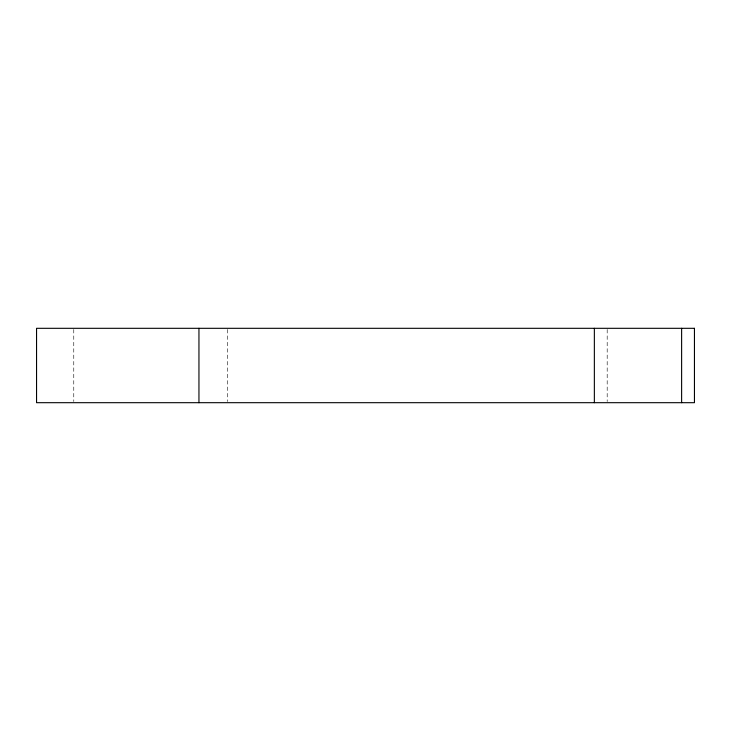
<?xml version="1.0" encoding="UTF-8"?>
<svg xmlns="http://www.w3.org/2000/svg" width="731" height="731" viewBox="0 0 731 731"><rect width="100%" height="100%" fill="white"/><g stroke="black" fill="none" stroke-linecap="round" stroke-linejoin="round"><path stroke-width="0.55" stroke-dasharray="3.65 2.74" d="M607.187 329.443L607.187 401.557M227.597 329.443L227.597 401.557M73.767 329.443L73.767 401.557"/><path stroke-width="1.1" d="M681.621 328.31L681.621 402.69M594.358 328.31L594.358 402.69M198.951 328.31L198.951 402.69M694.45 328.31L36.55 328.31L36.55 402.69L694.45 402.69L694.45 328.31"/></g></svg>
